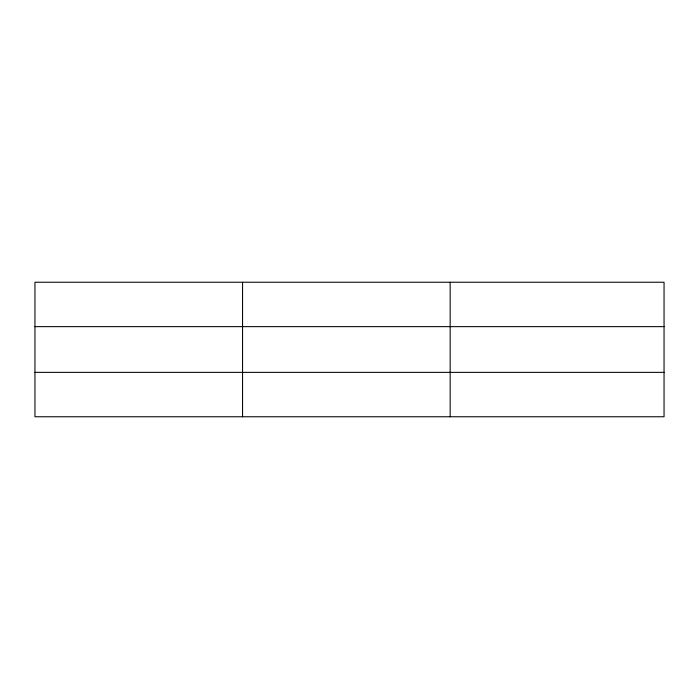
<?xml version="1.0" encoding="UTF-8"?>
<svg xmlns="http://www.w3.org/2000/svg" width="699" height="699" viewBox="0 0 699 699"><rect width="100%" height="100%" fill="white"/><g stroke="black" fill="none" stroke-linecap="round" stroke-linejoin="round"><path stroke-width="1.05" d="M450.156 282.239L450.156 416.761M664.05 326.634L664.05 282.239L34.95 282.239L34.95 416.761L664.05 416.761L664.05 326.634L34.95 326.634M34.95 372.366L664.05 372.366M242.553 282.239L242.553 416.761"/></g></svg>
